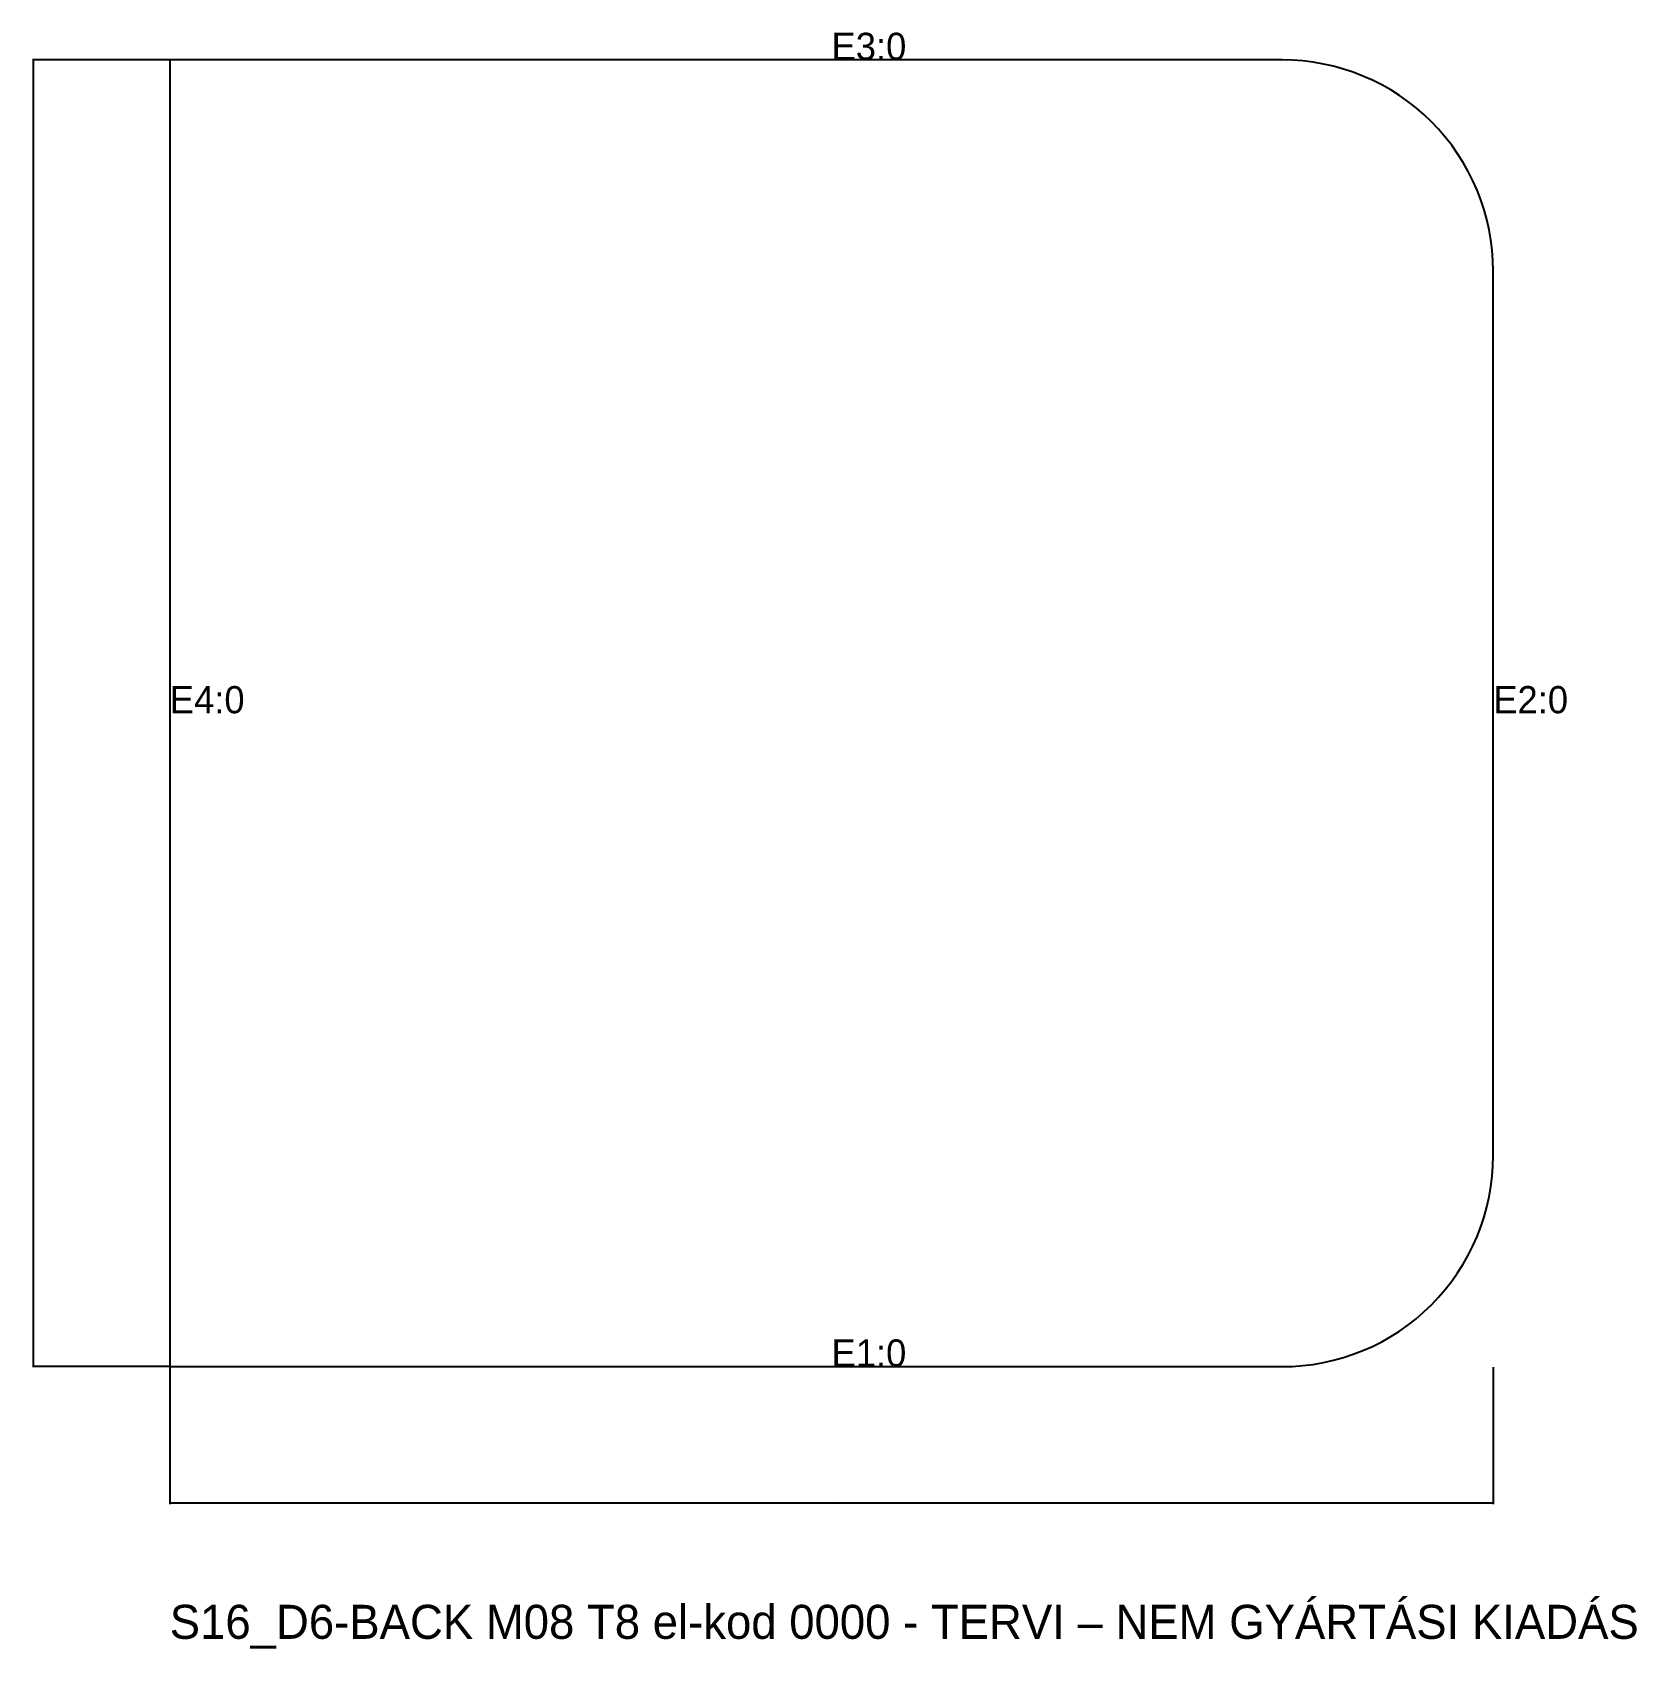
# Model space of a CAD drawing. Header units: millimetres. Extents: x -40 to 431, y -83 to 392.
import ezdxf

# ---------------------------------------------------------------- set-up
doc = ezdxf.new("R2010")
doc.units = ezdxf.units.MM
for name, color, linetype in [('KONTUR', 7, 'Continuous'), ('MERET', 8, 'Continuous'), ('SZOVEG', 7, 'Continuous')]:
    doc.layers.add(name, color=color, linetype=linetype)
doc.styles.add('OpenSansCondensed-Light', font='OpenSansCondensed-Light.ttf')
doc.dimstyles.new('EZDXF', dxfattribs={"dimtxt": 0.25, "dimasz": 0.175, "dimexe": 0.375, "dimexo": 0.125, "dimgap": 0.1, "dimtad": 1, "dimlfac": 100, "dimzin": 12, "dimdsep": 46, "dimtxsty": 'OpenSansCondensed-Light', "dimblk": 'ARCHTICK', "dimcen": 2.5, "dimazin": 3, "dimtfac": 0.5, "dimtmove": 2, "dimatfit": 3})

# ---------------------------------------------------------------- blocks, each defined once
blk = doc.blocks.new('_ARCHTICK')
at = {"color": 0, "linetype": 'BYBLOCK', "const_width": 0.15}
blk.add_lwpolyline([(-0.5, -0.5), (0.5, 0.5)], dxfattribs=at)

msp = doc.modelspace()

# ---------------------------------------------------------------- linework, layer by layer
at = {"layer": 'KONTUR'}
msp.add_lwpolyline([(0, 0), (327, 0), (327, 0), (330.0422, 0.07468), (333.07706, 0.29855), (336.09729, 0.67106), (339.0956, 1.19131), (342.06477, 1.85806), (344.99765, 2.6697), (347.88717, 3.62427), (350.72637, 4.71947), (353.50842, 5.95266), (356.2266, 7.32088), (358.87437, 8.82083), (361.44535, 10.44888), (363.93336, 12.20113), (366.33238, 14.07335), (368.63666, 16.06103), (370.84062, 18.15938), (372.93897, 20.36334), (374.92665, 22.66762), (376.79887, 25.06664), (378.55112, 27.55465), (380.17917, 30.12563), (381.67912, 32.7734), (383.04734, 35.49158), (384.28053, 38.27363), (385.37573, 41.11283), (386.3303, 44.00235), (387.14194, 46.93523), (387.80869, 49.9044), (388.32894, 52.90271), (388.70145, 55.92294), (388.92532, 58.9578), (389, 62), (389, 322), (389, 322), (388.92532, 325.0422), (388.70145, 328.07706), (388.32894, 331.09729), (387.80869, 334.0956), (387.14194, 337.06477), (386.3303, 339.99765), (385.37573, 342.88717), (384.28053, 345.72637), (383.04734, 348.50842), (381.67912, 351.2266), (380.17917, 353.87437), (378.55112, 356.44535), (376.79887, 358.93336), (374.92665, 361.33238), (372.93897, 363.63666), (370.84062, 365.84062), (368.63666, 367.93897), (366.33238, 369.92665), (363.93336, 371.79887), (361.44535, 373.55112), (358.87437, 375.17917), (356.2266, 376.67912), (353.50842, 378.04734), (350.72637, 379.28053), (347.88717, 380.37573), (344.99765, 381.3303), (342.06477, 382.14194), (339.0956, 382.80869), (336.09729, 383.32894), (333.07706, 383.70145), (330.0422, 383.92532), (327, 384), (0, 384)], close=True, dxfattribs=at)

# ---------------------------------------------------------------- texts
at = {"layer": 'SZOVEG'}
for s, height, p in [('E3:0', 8, (194.5, 384)), ('E4:0', 8, (0, 192)), ('E2:0', 8, (389, 192)), ('E1:0', 8, (194.5, 0)), ('S16_D6-BACK M08 T8 el-kod 0000 - TERVI – NEM GYÁRTÁSI KIADÁS', 10, (0, -80))]:
    msp.add_text(s, height=height, dxfattribs=at).set_placement(p)

# ---------------------------------------------------------------- dimensions: what is measured, and where the dimension line sits
at = {"layer": 'MERET'}
msp.add_linear_dim(base=(-40, 0), p1=(0, 0), p2=(0, 384), angle=90, dimstyle='EZDXF', dxfattribs=at).render()
msp.add_linear_dim(base=(0, -40), p1=(0, 0), p2=(389, 0), dimstyle='EZDXF', dxfattribs=at).render()

doc.saveas('drawing.dxf')
